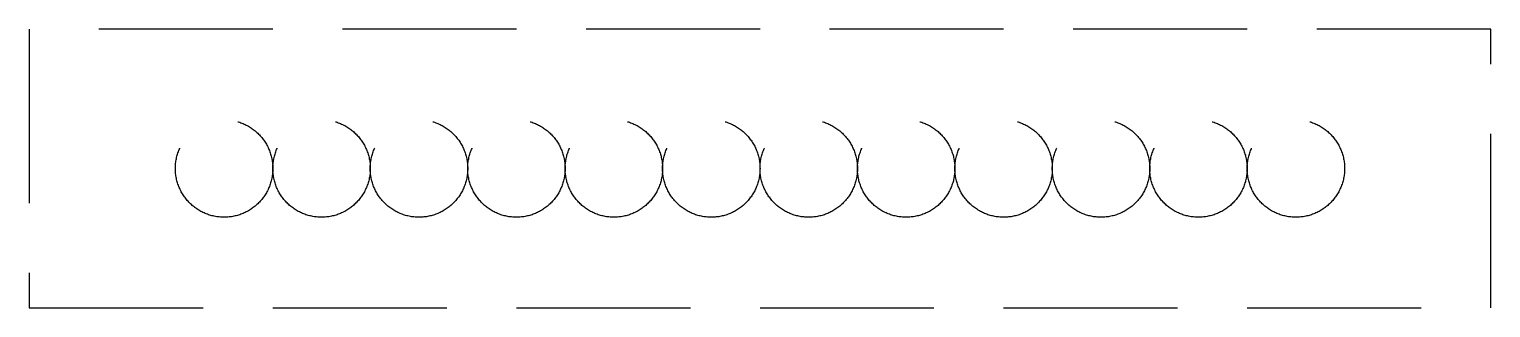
# Model space of a CAD drawing. Header units: millimetres. Extents: x 1500 to 69000, y -25800 to 46950.
# Drawn here: x 47573 to 49673, y -25800 to -25400 of the extents above.
import ezdxf

# ---------------------------------------------------------------- set-up
doc = ezdxf.new("R2010")
doc.units = ezdxf.units.MM
doc.header["$MEASUREMENT"] = 0
doc.linetypes.add('DASH', pattern=[0.35, 0.25, -0.1])
doc.layers.add('E_M', color=8, linetype='DASH')

msp = doc.modelspace()

# ---------------------------------------------------------------- linework, layer by layer
at = {"layer": 'E_M', "ltscale": 1000, "elevation": 0}
msp.add_lwpolyline([(47573.2, -25400), (47573.2, -25800), (49673.2, -25800), (49673.2, -25400)], close=True, dxfattribs=at)
at = {"layer": 'E_M', "ltscale": 1000}
for centre in [(47853.2, -25600, 0), (47993.2, -25600, 0), (48133.2, -25600, 0), (48273.2, -25600, 0), (48413.2, -25600, 0), (48553.2, -25600, 0), (48693.2, -25600, 0), (48833.2, -25600, 0), (48973.2, -25600, 0), (49113.2, -25600, 0), (49253.2, -25600, 0), (49393.2, -25600, 0)]:
    msp.add_circle(centre, 70, dxfattribs=at)

doc.saveas('drawing.dxf')
